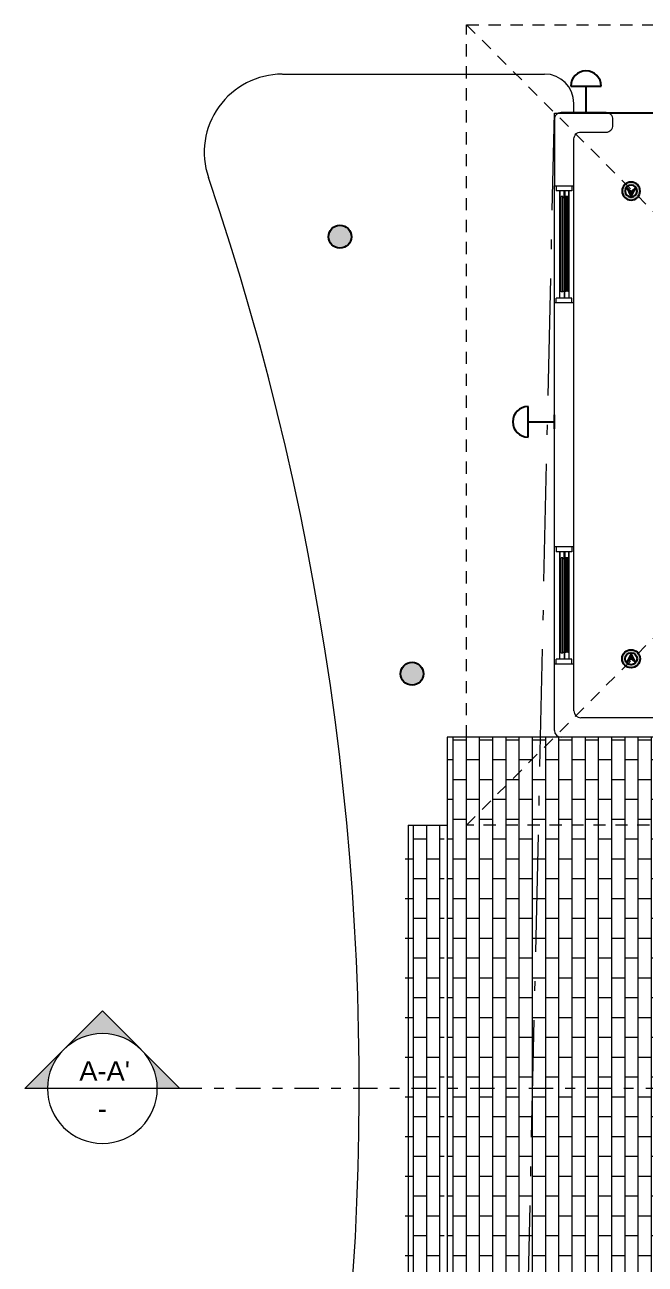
# Model space of a CAD drawing. Header units: metres. Extents: x 14 to 2416, y -346 to 476.
# Drawn here: x 22.52 to 28.88, y -148.28 to -135.58 of the extents above; entities that cross this region are included whole.
import ezdxf
from ezdxf.enums import TextEntityAlignment as Align

# ---------------------------------------------------------------- set-up
doc = ezdxf.new("R2010")
doc.units = ezdxf.units.M
for name, pattern in [('0', [0]), ('ACAD_ISO10W100', [18, 12, -3, 0, -3]), ('CONTINU', [0]), ('DASHDOT', [1, 0.5, -0.25, 0, -0.25]), ('HIDDEN2', [0.1875, 0.125, -0.0625])]:
    doc.linetypes.add(name, pattern=pattern)
doc.layers.get('0').update_dxf_attribs({"linetype": '0', "lineweight": 20})
for name, color, linetype, lineweight in [('A-ANNO-TEXT', 20, 'Continuous', 13), ('A-DOOR', 35, 'Continuous', 5), ('A-SECT-IDEN', 251, 'CONTINU', 9), ('A-WALL', 250, 'Continuous', 20), ('baños', 251, 'Continuous', 0), ('calle', 254, 'Continuous', 0), ('MAVA', 1, 'Continuous', 15), ('piscina', 131, 'Continuous', 0), ('piso', 253, 'Continuous', 0)]:
    doc.layers.add(name, color=color, linetype=linetype, lineweight=lineweight)
doc.layers.add('hatch piso', color=253, linetype='Continuous', lineweight=0, transparency=0.7)
doc.layers.add('MAVA Luminarias', color=1, linetype='Continuous')
doc.layers.add('SOLAR', color=7, linetype='ACAD_ISO10W100', lineweight=9, true_color=0xff1414)
doc.layers.add('Techos 1', color=7, linetype='HIDDEN2', lineweight=9, true_color=0x42391a)
doc.styles.add('BOLD', font='timesbd.ttf', dxfattribs={"height": 0.45})
doc.styles.add('ESC50-2mm', font='arial.ttf', dxfattribs={"height": 0.1})
pattern_1 = [(270, (38.70153, 39.36118), (0.1354836, -2e-17), []), (0, (38.70153, 39.36118), (0.1354836, 0.2032), [0.1354836, -0.1354836])]

# ---------------------------------------------------------------- blocks, each defined once
blk = doc.blocks.new('SEC-TAG-DOWN')
at = {"layer": 'A-SECT-IDEN'}
h = blk.add_hatch(color=256, dxfattribs=at)
h.paths.add_polyline_path([(0.1131, 0), (0.0566, -0.0566, 0.198912), (0.08, 0)])
h.paths.add_polyline_path([(-0.1131, 0), (-0.08, 0, 0.198912), (-0.0566, -0.0566)])
blk.add_hatch(color=256, dxfattribs=at).paths.add_polyline_path([(0.0566, -0.0566), (0, -0.1131), (-0.0566, -0.0566, 0.414214)])
for p, q in [((0.1131, 0), (-0.1131, 0)), ((0, -0.1131), (-0.1131, 0)), ((0, -0.1131), (0.1131, 0))]:
    blk.add_line(p, q, dxfattribs=at)
blk.add_circle((0, 0), 0.08, dxfattribs=at)
at = {"layer": 'A-SECT-IDEN', "color": 122, "style": 'BOLD'}
for tag, p in [('REF.#', (0.0001, 0.015)), ('SHT.#', (0.0032, -0.0399))]:
    blk.add_attdef(tag, text='', height=0.025, dxfattribs=at).set_placement(p, align=Align.CENTER)
blk = doc.blocks.new('PL BASE 1N NASAS 09')
at = {"layer": 'A-DOOR'}
for p, q in [((-122.412, -36), (-122.412, -36.05)), ((-122.252, -36.05), (-122.412, -36.05)), ((-122.375, -37.15), (-122.375, -36.05)), ((-122.332, -36.05), (-122.332, -37.15)), ((-122.325, -37.15), (-122.325, -36.05)), ((-122.282, -36.05), (-122.282, -37.15)), ((-122.252, -36), (-122.252, -36.05)), ((-122.362, -37.088), (-122.362, -36.111)), ((-122.345, -36.111), (-122.362, -36.111)), ((-122.345, -37.088), (-122.345, -36.111)), ((-122.312, -37.08), (-122.312, -36.111)), ((-122.294, -36.111), (-122.312, -36.111)), ((-122.294, -37.08), (-122.294, -36.111)), ((-122.252, -37.15), (-122.412, -37.15)), ((-122.412, -37.2), (-122.412, -37.15)), ((-122.345, -37.088), (-122.362, -37.088)), ((-122.252, -37.2), (-122.252, -37.15)), ((-122.412, -39.7), (-122.412, -39.75)), ((-122.252, -39.75), (-122.412, -39.75)), ((-122.375, -40.85), (-122.375, -39.75)), ((-122.332, -39.75), (-122.332, -40.85)), ((-122.325, -40.85), (-122.325, -39.75)), ((-122.282, -39.75), (-122.282, -40.85)), ((-122.252, -39.7), (-122.252, -39.75)), ((-122.362, -40.788), (-122.362, -39.811)), ((-122.345, -39.811), (-122.362, -39.811)), ((-122.345, -40.788), (-122.345, -39.811)), ((-122.312, -40.78), (-122.312, -39.811)), ((-122.294, -39.811), (-122.312, -39.811)), ((-122.294, -40.78), (-122.294, -39.811)), ((-122.252, -40.85), (-122.412, -40.85)), ((-122.412, -40.9), (-122.412, -40.85)), ((-122.345, -40.788), (-122.362, -40.788)), ((-122.252, -40.9), (-122.252, -40.85))]:
    blk.add_line(p, q, dxfattribs=at)
for points in [[(-122.345, -36.12), (-122.332, -36.12), (-122.332, -36.05), (-122.375, -36.05), (-122.375, -36.12), (-122.362, -36.12)], [(-122.294, -36.12), (-122.282, -36.12), (-122.282, -36.05), (-122.325, -36.05), (-122.325, -36.12), (-122.312, -36.12)], [(-122.345, -37.08), (-122.332, -37.08), (-122.332, -37.15), (-122.375, -37.15), (-122.375, -37.08), (-122.362, -37.08)], [(-122.294, -37.08), (-122.282, -37.08), (-122.282, -37.15), (-122.325, -37.15), (-122.325, -37.08), (-122.312, -37.08)], [(-122.345, -39.82), (-122.332, -39.82), (-122.332, -39.75), (-122.375, -39.75), (-122.375, -39.82), (-122.362, -39.82)], [(-122.294, -39.82), (-122.282, -39.82), (-122.282, -39.75), (-122.325, -39.75), (-122.325, -39.82), (-122.312, -39.82)], [(-122.345, -40.78), (-122.332, -40.78), (-122.332, -40.85), (-122.375, -40.85), (-122.375, -40.78), (-122.362, -40.78)], [(-122.294, -40.78), (-122.282, -40.78), (-122.282, -40.85), (-122.325, -40.85), (-122.325, -40.78), (-122.312, -40.78)]]:
    blk.add_lwpolyline(points, dxfattribs=at)
at = {"layer": 'A-WALL'}
for p, q in [((-122.431, -41.58), (-122.431, -36)), ((-122.231, -41.38), (-122.231, -36)), ((-122.231, -37.2), (-122.431, -37.2)), ((-122.231, -39.7), (-122.431, -39.7)), ((-122.231, -40.9), (-122.431, -40.9)), ((-117.181, -41.45), (-122.161, -41.45)), ((-120.381, -41.65), (-122.361, -41.65))]:
    blk.add_line(p, q, dxfattribs=at)
blk.add_lwpolyline([(-122.431, -35.32), (-122.431, -36), (-122.231, -36), (-122.231, -35.52, -0.414214), (-122.161, -35.45), (-121.901, -35.45, 0.414214), (-121.831, -35.38), (-121.831, -35.32, 0.414214), (-121.901, -35.25), (-122.361, -35.25, 0.414214)], format="xyb", close=True, dxfattribs=at)
for centre in [(-122.161, -41.38), (-122.361, -41.58)]:
    blk.add_arc(centre, 0.07, 180, 270, dxfattribs=at)
at = {"layer": 'piscina', "const_width": 0.01}
for points in [[(-122.303, -36.111), (-122.303, -37.088)], [(-122.303, -39.811), (-122.303, -40.788)]]:
    blk.add_lwpolyline(points, dxfattribs=at)
at = {"layer": 'piso'}
for p, q in [((-121.901, -35.25), (-114.961, -35.25)), ((-122.361, -41.65), (-123.531, -41.65)), ((-123.531, -41.65), (-123.531, -48.845)), ((-123.931, -42.55), (-123.931, -47.944)), ((-123.931, -42.55), (-123.531, -42.55))]:
    blk.add_line(p, q, dxfattribs=at)
at = {"layer": 'Techos 1'}
for p, q in [((-123.331, -42.55), (-123.331, -34.35)), ((-123.331, -34.35), (-113.531, -34.35)), ((-123.331, -34.35), (-119.231, -38.45)), ((-123.331, -42.55), (-119.231, -38.45)), ((-121.231, -42.55), (-123.331, -42.55))]:
    blk.add_line(p, q, dxfattribs=at)
blk = doc.blocks.new('PL MUEBLES 1N NASAS 09')
at = {"layer": 'hatch piso'}
h = blk.add_hatch(dxfattribs=at)
h.set_pattern_fill('AR-BRSTD', color=256, scale=0.002, angle=-90)
h.set_pattern_definition(pattern_1)
edge = h.paths.add_edge_path()
edge.add_line((42.23, 44.731), (42.205, 44.756))
edge.add_line((42.205, 44.756), (42.08, 44.756))
edge.add_arc((42.08, 44.906), 0.15, 180, 270, ccw=False)
edge.add_line((41.93, 44.906), (41.93, 46.55))
edge.add_line((41.93, 46.55), (38.73, 46.55))
edge.add_line((38.73, 46.55), (38.73, 39.361))
edge.add_line((38.73, 39.361), (41.93, 39.361))
edge.add_line((41.93, 39.361), (41.93, 41.006))
edge.add_arc((42.08, 41.006), 0.15, 90, 180, ccw=False)
edge.add_line((42.08, 41.156), (42.23, 41.156))
edge.add_line((42.23, 41.156), (42.23, 44.731))
h = blk.add_hatch(dxfattribs=at)
h.set_pattern_fill('AR-BRSTD', color=256, scale=0.002, angle=-90)
h.set_pattern_definition(pattern_1)
h.paths.add_polyline_path([(38.702, 45.65), (38.302, 45.65), (38.302, 40.261), (38.702, 40.261)])
at = {"layer": 'baños'}
blk.add_blockref('PL BASE 1N NASAS 09', (162.262, 88.203), dxfattribs=at)
blk = doc.blocks.new('A$Cbef68299')
blk.add_blockref('PL MUEBLES 1N NASAS 09', (-30.766, -32.053))
blk = doc.blocks.new('A$Cc5be7df0')
at = {"layer": 'A-SECT-IDEN', "linetype": 'DASHDOT', "ltscale": 0.5}
blk.add_line((58.801, 28.237), (9.145, 28.237), dxfattribs=at)
at = {"layer": 'calle'}
for p, q in [((10.426, 38.631), (13.114, 38.632)), ((13.414, 38.232), (13.414, 38.332))]:
    blk.add_line(p, q, dxfattribs=at)
for centre, radius, start, end in [((10.426, 37.831), 0.8, 90.0092, 198.7971), ((13.114, 38.332), 0.3, 0.0092, 90.0092), ((-17.761, 28.237), 28.975, 333.7979, 18.7971)]:
    blk.add_arc(centre, radius, start, end, dxfattribs=at)
at = {"layer": 'SOLAR', "ltscale": 0.1}
blk.add_lwpolyline([(50.649, 18.241), (12.77, 18.241), (13.214, 38.232), (50.985, 38.238)], close=True, dxfattribs=at)
at = {"layer": 'A-ANNO-TEXT'}
blk.add_blockref('A$Cbef68299', (4.149, 17.337), dxfattribs=at)
at = {"layer": 'A-SECT-IDEN'}
ref = blk.add_blockref('SEC-TAG-DOWN', (8.582, 28.237), dxfattribs=dict(at, xscale=-7.031249999999997, yscale=7.031249999999999, zscale=7.031249999999999, rotation=180))
ref.add_attrib('SHT.#', "A-A'", dxfattribs={"layer": 'A-ANNO-TEXT', "height": 0.2, "rotation": 360, "style": 'ESC50-2mm'}).set_placement((8.605, 28.317), align=Align.CENTER)
ref.add_attrib('REF.#', '-', dxfattribs={"layer": 'A-ANNO-TEXT', "height": 0.2, "rotation": 360, "style": 'ESC50-2mm'}).set_placement((8.583, 27.932), align=Align.CENTER)
blk = doc.blocks.new('SCONCE 1')
at = {"layer": 'MAVA Luminarias', "color": 5, "linetype": 'Continuous'}
for p, q in [((-1.374, 0.679), (-1.374, 1.191)), ((-0.931, 0.816), (-0.931, 1.054)), ((-1.374, 0.935), (-0.931, 0.935))]:
    blk.add_line(p, q, dxfattribs=at)
blk.add_arc((-1.374, 0.935), 0.256, 90, 270, dxfattribs=at)
blk = doc.blocks.new('dl ip')
at = {"layer": 'MAVA', "true_color": 0xf8991e, "transparency": 33554687}
h = blk.add_hatch(color=30, dxfattribs=at)
h.dxf.hatch_style = 1
h.paths.add_polyline_path([(94.757, -111.209), (94.711, -111.248), (94.662, -111.211), (94.711, -111.309)])
at = {"layer": 'MAVA Luminarias', "linetype": 'Continuous', "true_color": 0xf8991e}
h = blk.add_hatch(color=30, dxfattribs=at)
h.paths.add_polyline_path([(94.618, -111.248, 1), (94.804, -111.248, 1)])
h.paths.add_polyline_path([(94.772, -111.248, -1), (94.65, -111.248, -1)], flags=16)
at = {"layer": 'MAVA', "color": 30, "true_color": 0xf8991e}
for p, q in [((94.711, -111.248), (94.662, -111.211)), ((94.662, -111.211), (94.711, -111.309)), ((94.711, -111.309), (94.757, -111.209)), ((94.757, -111.209), (94.711, -111.248))]:
    blk.add_line(p, q, dxfattribs=at)
at = {"layer": 'MAVA Luminarias', "color": 30, "linetype": 'Continuous', "true_color": 0xf8991e}
for radius in [0.093, 0.061]:
    blk.add_circle((94.711, -111.248), radius, dxfattribs=at)
blk = doc.blocks.new('A$Cd6acdfdc')
at = {"layer": 'MAVA Luminarias', "transparency": 33554687}
blk.add_hatch(color=2, dxfattribs=at).paths.add_polyline_path([(0, 0.079, 1), (0.158, 0.079, 1)])
at = {"layer": 'MAVA Luminarias', "color": 2, "transparency": 33554687}
blk.add_circle((0.079, 0.079), 0.079, dxfattribs=at)

msp = doc.modelspace()

# ---------------------------------------------------------------- block references
at = {"layer": 'A-ANNO-TEXT'}
msp.add_blockref('A$Cc5be7df0', (14.738, -174.72), dxfattribs=at)
msp.add_blockref('A$Cc5be7df0', (14.738, -174.72), dxfattribs=at)
at = {"layer": 'MAVA Luminarias', "color": 251, "xscale": 0.6101999921123585, "yscale": 0.6101999921123585, "zscale": 0.6101999921123585, "rotation": 270}
msp.add_blockref('SCONCE 1', (27.705, -137.051), dxfattribs=at)
msp.add_blockref('SCONCE 1', (27.705, -137.051), dxfattribs=at)
at = {"layer": 'MAVA Luminarias', "xscale": -1}
msp.add_blockref('dl ip', (123.449, -26.039), dxfattribs=at)
msp.add_blockref('dl ip', (123.449, -26.039), dxfattribs=at)
at = {"layer": 'MAVA Luminarias', "xscale": 1.483214008569871, "yscale": 1.483214008569871, "zscale": 1.483214008569871}
for p in [(25.637, -137.872), (25.637, -137.872), (26.376, -142.35), (26.376, -142.35)]:
    msp.add_blockref('A$Cd6acdfdc', p, dxfattribs=at)
at = {"layer": 'MAVA Luminarias', "color": 251, "xscale": 0.6101999921123585, "yscale": 0.6101999921123585, "zscale": 0.6101999921123585}
msp.add_blockref('SCONCE 1', (28.52, -140.222), dxfattribs=at)
msp.add_blockref('SCONCE 1', (28.52, -140.222), dxfattribs=at)
at = {"layer": 'MAVA Luminarias', "rotation": 180}
msp.add_blockref('dl ip', (123.449, -253.327), dxfattribs=at)
msp.add_blockref('dl ip', (123.449, -253.327), dxfattribs=at)

doc.saveas('drawing.dxf')
